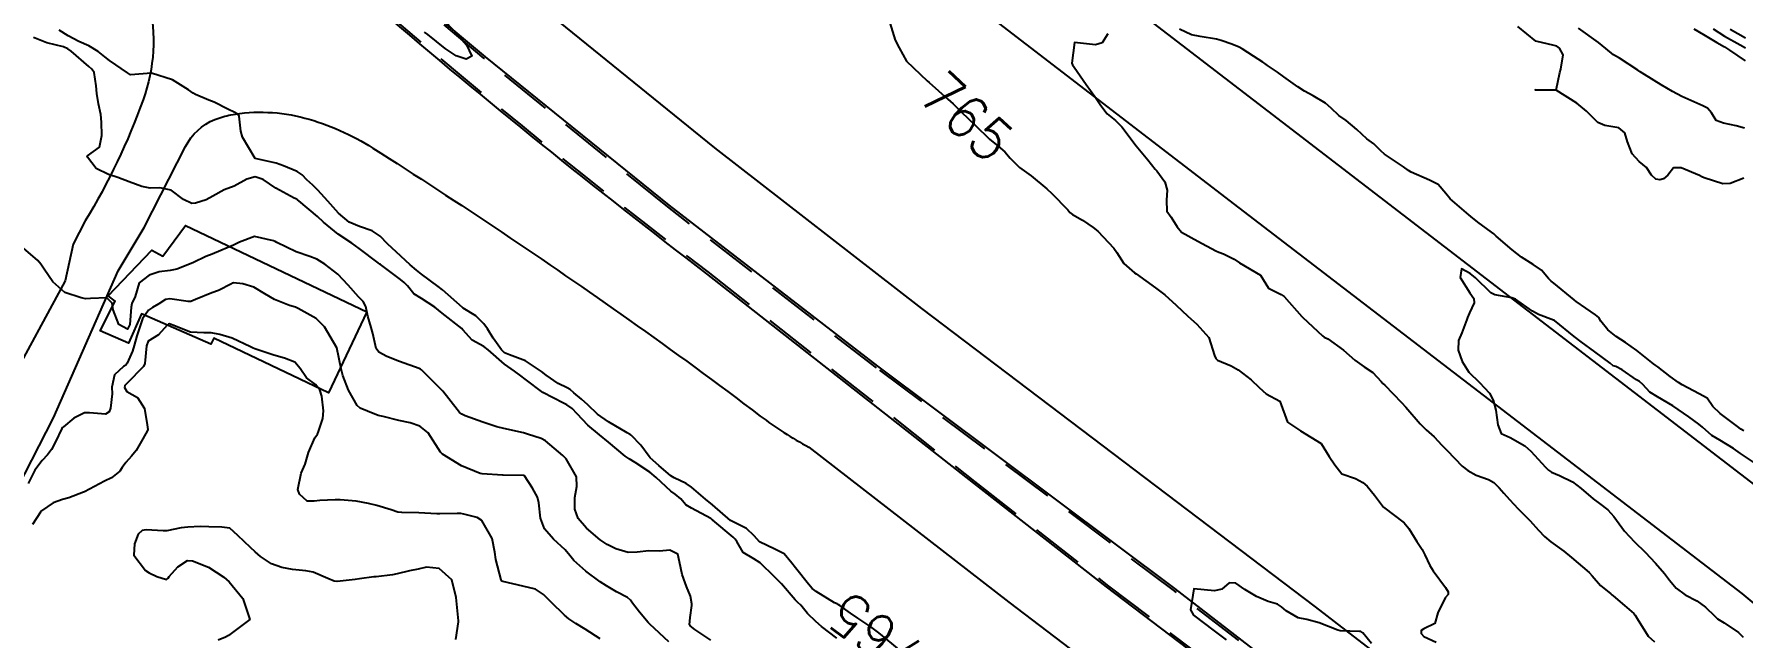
# Model space of a CAD drawing. Header units: metres. Extents: x 298520 to 308411, y 7433745 to 7450750.
# Drawn here: x 302852.3 to 303015.2, y 7440744.9 to 7440802.5 of the extents above; entities that cross this region are included whole.
import ezdxf
from ezdxf.enums import TextEntityAlignment as Align

# ---------------------------------------------------------------- set-up
doc = ezdxf.new("R2010")
doc.units = ezdxf.units.M
doc.header["$LTSCALE"] = 10
doc.linetypes.add('DASHED', pattern=[0.75, 0.5, -0.25])
for name, color, linetype in [('Canteiro', 45, 'DASHED'), ('Cotas', 45, 'Continuous'), ('Curvas de Nivel 1m', 11, 'Continuous'), ('Curvas de Nivel 5m', 15, 'Continuous'), ('Edificações', 30, 'Continuous'), ('Vias Primárias', 230, 'Continuous')]:
    doc.layers.add(name, color=color, linetype=linetype)
doc.styles.add('Style-STANDARD', font='STANDARD.shx')

msp = doc.modelspace()

# ---------------------------------------------------------------- linework, layer by layer
at = {"layer": 'Canteiro'}
msp.add_lwpolyline([(303015.27, 7440707), (303002.5, 7440717.37), (302973.1, 7440740.04), (302960.94, 7440749.43), (302932.6, 7440770.65), (302912.69, 7440785.99), (302895.19, 7440800.14), (302885.2, 7440808.52)], dxfattribs=at)
msp.add_lwpolyline([(302885.31, 7440804.96, 0.014303), (302916.52, 7440779.78), (302941.96, 7440759.8), (302954.62, 7440749.9), (302968.5, 7440739.36), (302986.02, 7440725.9), (303004.79, 7440711.59), (303019.58, 7440699.98, -0.0172)], format="xyb", dxfattribs=at)
at = {"layer": 'Curvas de Nivel 1m', "flags": 128}
for points, elevation in [([(302891.51, 7440803.63), (302892.65, 7440802.4), (302893.48, 7440801.45), (302894.01, 7440800.38), (302893.46, 7440800.1), (302892.5, 7440800.4), (302891.47, 7440801.11), (302889.8, 7440802.43), (302889.5, 7440802.65)], 766), ([(302954.66, 7440802.49), (302954.14, 7440801.66), (302953.48, 7440801.45), (302951.48, 7440801.69), (302951.23, 7440799.69), (302951.3, 7440799.53), (302951.46, 7440799.31), (302952.6, 7440797.68), (302953.43, 7440796.52), (302954, 7440795.66), (302954.62, 7440794.87), (302955.4, 7440794.22), (302956.02, 7440793.63), (302957.37, 7440791.82), (302957.52, 7440791.62), (302958.47, 7440790.49), (302959.19, 7440789.6), (302959.34, 7440789.43), (302960.12, 7440788.38), (302960.34, 7440787.58), (302960.26, 7440786.64), (302960.3, 7440785.58), (302960.71, 7440785), (302961.28, 7440784.1), (302961.71, 7440783.57), (302963.26, 7440782.72), (302964.97, 7440781.81), (302965.25, 7440781.68), (302965.69, 7440781.52), (302966.73, 7440781), (302967.23, 7440780.64), (302969.22, 7440779.48), (302970, 7440778.25), (302971.2, 7440777.63), (302971.5, 7440777.45), (302973.17, 7440775.52), (302973.26, 7440775.43), (302975.16, 7440773.68), (302975.32, 7440773.57), (302975.64, 7440773.4), (302977.14, 7440772.32), (302978.23, 7440771.37), (302979.12, 7440770.73), (302979.94, 7440770.18), (302980.73, 7440769.34), (302980.91, 7440769.15), (302981.1, 7440768.97), (302981.9, 7440768.14), (302982.68, 7440767.32), (302983.08, 7440766.89), (302984.47, 7440765.3), (302985.05, 7440764.73), (302985.8, 7440764.04), (302986.53, 7440763.27), (302987.03, 7440762.74), (302988.48, 7440761.25), (302989, 7440760.83), (302989.81, 7440760.41), (302990.99, 7440759.97), (302991.49, 7440759.71), (302992.01, 7440759.2), (302992.45, 7440758.67), (302992.97, 7440758.08), (302993.81, 7440757.18), (302994.95, 7440756.04), (302995.74, 7440755.16), (302996.31, 7440754.53), (302996.92, 7440754.03), (302998.18, 7440753.13), (302998.9, 7440752.53), (303000.58, 7440751.1), (303000.88, 7440750.78), (303001.66, 7440749.88), (303002.65, 7440749.07), (303002.76, 7440748.97), (303002.86, 7440748.87), (303003.95, 7440747.96), (303004.84, 7440747.19), (303004.96, 7440747.05), (303005.16, 7440746.72), (303006.21, 7440745.04), (303006.81, 7440744.49)], 764), ([(303015.34, 7440764.64), (303015.05, 7440764.79), (303014.85, 7440764.93), (303013.07, 7440766.28), (303012.39, 7440766.96), (303011.85, 7440767.73), (303011.09, 7440768.17), (303009.46, 7440769), (303009.11, 7440769.23), (303008.31, 7440769.81), (303007.12, 7440770.73), (303006.95, 7440770.86), (303006.72, 7440771.03), (303005.14, 7440772.3), (303004.06, 7440773.06), (303003.16, 7440773.64), (303002.35, 7440774.27), (303001.71, 7440775.09), (303001.52, 7440775.44), (303001.18, 7440775.7), (302999.34, 7440776.98), (302999.2, 7440777.09), (302999.16, 7440777.12), (302997.22, 7440778.72), (302996.97, 7440778.9), (302996.7, 7440779.15), (302996.04, 7440779.97), (302995.24, 7440780.49), (302994.13, 7440781.18), (302993.25, 7440781.89), (302991.71, 7440783.21), (302991.48, 7440783.42), (302991.28, 7440783.58), (302989.97, 7440784.55), (302989.29, 7440785.09), (302989.12, 7440785.24), (302987.32, 7440786.76), (302986.9, 7440787.27), (302986.18, 7440788.13), (302985.34, 7440788.55), (302983.59, 7440789.31), (302983.34, 7440789.46), (302982.87, 7440789.8), (302981.36, 7440790.84), (302981.06, 7440791.03), (302980.72, 7440791.34), (302980.03, 7440792), (302979.38, 7440792.5), (302978.42, 7440793.37), (302977.4, 7440794.25), (302976.72, 7440794.71), (302975.96, 7440795.4), (302975.42, 7440795.9), (302974.26, 7440796.6), (302973.44, 7440797.03), (302972.79, 7440797.44), (302971.45, 7440798.41), (302970.84, 7440798.84), (302969.91, 7440799.47), (302969.65, 7440799.66), (302969.47, 7440799.79), (302968.58, 7440800.38), (302967.48, 7440801.08), (302967.21, 7440801.23), (302966.49, 7440801.51), (302965.49, 7440801.86), (302965.02, 7440802.01), (302963.49, 7440802.25), (302962.64, 7440802.42), (302961.5, 7440802.96)], 764), ([(303015.4, 7440793.5), (303014.6, 7440793.74), (303013.4, 7440793.98), (303012.7, 7440794.25), (303012.24, 7440794.97), (303011.86, 7440795.41), (303011.42, 7440795.64), (303010.28, 7440796.14), (303009.43, 7440796.51), (303008.54, 7440797.01), (303007.44, 7440797.65), (303005.87, 7440798.63), (303005.46, 7440798.89), (303005.23, 7440799.05), (303003.47, 7440800.19), (303002.91, 7440800.51), (303002.17, 7440801.09), (303001.49, 7440801.67), (302999.58, 7440803.05)], 766), ([(303010.56, 7440802.99), (303011.5, 7440802.43), (303012.77, 7440801.68), (303013.49, 7440801.25), (303013.98, 7440800.95), (303015.47, 7440799.94)], 766), ([(303014.02, 7440802.94), (303015.5, 7440802.11)], 764), ([(302928.81, 7440744.84), (302927.37, 7440745.97), (302926.83, 7440746.43), (302926.03, 7440747.19), (302925.39, 7440748), (302925.1, 7440748.26), (302924.85, 7440748.51), (302923.53, 7440750.02), (302922.87, 7440750.68), (302921.49, 7440752.04), (302920.9, 7440752.42), (302919.87, 7440753.03), (302919.28, 7440754.07), (302919.13, 7440754.3), (302918.92, 7440754.47), (302916.99, 7440756.1), (302916.94, 7440756.14), (302916.79, 7440756.25), (302914.95, 7440757.25), (302914.41, 7440757.58), (302913.95, 7440758.14), (302913.4, 7440758.57), (302912.97, 7440758.88), (302911.59, 7440760.16), (302910.99, 7440760.68), (302909.59, 7440761.61), (302909.01, 7440761.94), (302908.63, 7440762.2), (302907.03, 7440763.54), (302906.18, 7440764.23), (302905.05, 7440765.18), (302904.04, 7440766.26), (302903.56, 7440766.76), (302903.07, 7440767.09), (302901.43, 7440767.94), (302901.08, 7440768.11), (302900.77, 7440768.29), (302899.1, 7440769.54), (302898.66, 7440769.88), (302898.07, 7440770.33), (302897.11, 7440770.99), (302895.55, 7440772.36), (302895.14, 7440772.67), (302894.02, 7440773.26), (302893.15, 7440774.26), (302893.05, 7440774.39), (302891.17, 7440775.86), (302890.48, 7440776.42), (302889.19, 7440777.26), (302888.47, 7440777.71), (302887.87, 7440778.45), (302887.55, 7440778.79), (302887.21, 7440779.05), (302885.28, 7440780.48), (302885.22, 7440780.53), (302885.05, 7440780.66), (302883.25, 7440782.02), (302882.55, 7440782.52), (302881.26, 7440783.4), (302879.86, 7440784.54), (302879.28, 7440785.06), (302877.49, 7440786.58), (302877.38, 7440786.66), (302877.3, 7440786.72), (302877.06, 7440786.83), (302875.31, 7440787.78), (302874.09, 7440788.61), (302873.33, 7440788.87), (302872.55, 7440788.63), (302871.32, 7440787.98), (302870.36, 7440787.61), (302869.31, 7440787), (302868.67, 7440786.68), (302867.64, 7440786.36), (302867.3, 7440786.33), (302866.5, 7440786.71), (302865.31, 7440787.58), (302864.23, 7440787.81), (302863.31, 7440787.79), (302862.52, 7440787.95), (302861.32, 7440788.38), (302860.23, 7440788.78), (302859.33, 7440789.07), (302858.16, 7440789.64), (302857.34, 7440790.72), (302857.32, 7440790.82), (302857.32, 7440790.84), (302857.34, 7440790.85), (302858.48, 7440791.68), (302858.71, 7440792.8), (302858.67, 7440794.08), (302858.6, 7440794.8), (302858.39, 7440795.82), (302858.22, 7440796.81), (302858.17, 7440797.55), (302857.99, 7440798.81), (302857.76, 7440799.13), (302857.45, 7440799.4), (302855.79, 7440800.84), (302855.47, 7440801.06), (302855.05, 7440801.26), (302853.47, 7440801.63), (302852.2, 7440802.16)], 764), ([(302916.8, 7440744.64), (302915.27, 7440745.66), (302914.82, 7440746.01), (302914.77, 7440746.12), (302914.83, 7440746.8), (302915, 7440747.96), (302915, 7440748.12), (302914.85, 7440748.85), (302914.49, 7440749.76), (302914.34, 7440750.13), (302914.07, 7440750.93), (302913.81, 7440752.14), (302913.64, 7440752.87), (302912.9, 7440753.25), (302911.91, 7440753.15), (302910.9, 7440753.16), (302909.78, 7440753.06), (302908.9, 7440753.02), (302907.75, 7440753.36), (302906.91, 7440753.79), (302906.25, 7440754.23), (302904.93, 7440755.33), (302904.15, 7440756.25), (302903.84, 7440757.14), (302903.82, 7440758.26), (302904.03, 7440759.31), (302903.99, 7440760.25), (302903.01, 7440761.94), (302902.69, 7440762.27), (302901.03, 7440763.67), (302900.63, 7440763.9), (302899.31, 7440764.32), (302899.03, 7440764.4), (302898.93, 7440764.42), (302897.04, 7440764.85), (302896.38, 7440765.01), (302895.05, 7440765.46), (302893.38, 7440766.06), (302893.06, 7440766.2), (302892.81, 7440766.39), (302891.81, 7440767.67), (302891.23, 7440768.41), (302891.08, 7440768.57), (302889.19, 7440770.43), (302889.1, 7440770.5), (302888.97, 7440770.57), (302887.11, 7440771.23), (302885.89, 7440771.71), (302885.13, 7440772.13), (302884.89, 7440772.48), (302884.56, 7440773.9), (302884.41, 7440774.49), (302884.09, 7440775.58), (302883.88, 7440776.5), (302883.64, 7440776.95), (302883.19, 7440777.4), (302882.21, 7440778.52), (302881.21, 7440779.56), (302879.98, 7440780.54), (302879.23, 7440780.99), (302878.54, 7440781.25), (302877.24, 7440781.71), (302875.41, 7440782.6), (302875.25, 7440782.68), (302875.09, 7440782.76), (302873.26, 7440783.16), (302871.85, 7440782.64), (302871.47, 7440782.43), (302871.25, 7440782.34), (302870.07, 7440781.83), (302869.24, 7440781.49), (302868.64, 7440781.27), (302867.45, 7440780.7), (302867.22, 7440780.59), (302865.87, 7440780.06), (302865.21, 7440779.92), (302864.16, 7440779.79), (302863.21, 7440779.49), (302862.27, 7440778.75), (302861.88, 7440777.45), (302861.58, 7440776.76), (302861.5, 7440776.44), (302861.37, 7440774.77), (302861.15, 7440774.34), (302860.33, 7440774.78), (302859.79, 7440776.17), (302859.68, 7440776.79), (302859.19, 7440777.33), (302857.63, 7440777.25), (302857.19, 7440777.22), (302856.72, 7440777.3), (302855.19, 7440777.82), (302854.04, 7440778.85), (302853.21, 7440780.06), (302852.88, 7440780.53), (302852.61, 7440780.87), (302851.24, 7440782.05)], 763), ([(303016.36, 7440761.57), (303015.03, 7440762.46), (303014.34, 7440762.94), (303013.04, 7440763.72), (303012.28, 7440764.19), (303011.4, 7440764.97), (303011.06, 7440765.27), (303010.1, 7440765.96), (303009.08, 7440766.66), (303008.57, 7440767.01), (303007.09, 7440767.86), (303006.37, 7440768.31), (303005.69, 7440769.04), (303005.38, 7440769.32), (303005.11, 7440769.5), (303003.72, 7440770.46), (303003.12, 7440770.75), (303002.88, 7440770.84), (303002.58, 7440771.08), (303001.14, 7440772.15), (302999.81, 7440773.11), (302999.16, 7440773.62), (302997.27, 7440775.14), (302997.17, 7440775.19), (302995.74, 7440775.72), (302995.19, 7440776.05), (302993.56, 7440777.19), (302993.2, 7440777.32), (302991.59, 7440777.6), (302991.21, 7440777.79), (302989.73, 7440779.23), (302989.23, 7440779.65), (302988.41, 7440780.07), (302988.27, 7440779.25), (302989.21, 7440777.79), (302989.57, 7440777.24), (302989.6, 7440776.83), (302989.18, 7440775.88), (302988.98, 7440775.43), (302988.91, 7440775.24), (302988.43, 7440773.97), (302988.13, 7440773.25), (302988.08, 7440772.31), (302988.47, 7440771.25), (302989.11, 7440770.22), (302990.11, 7440769.23), (302991.09, 7440768.22), (302991.42, 7440767.54), (302991.52, 7440767.21), (302991.68, 7440766.61), (302991.88, 7440765.21), (302992.2, 7440764.36), (302993.04, 7440763.99), (302994.46, 7440763.18), (302995.03, 7440762.67), (302996.42, 7440761.15), (302996.72, 7440760.86), (302997, 7440760.68), (302997.77, 7440760.36), (302998.99, 7440759.75), (302999.83, 7440759.11), (303000.97, 7440758.14), (303001.57, 7440757.69), (303002.38, 7440757.08), (303002.95, 7440756.44), (303003.97, 7440755.06), (303004.92, 7440754.05), (303005.94, 7440753.04), (303006.9, 7440752.01), (303007.78, 7440751.02), (303008.26, 7440750.39), (303008.87, 7440749.62), (303009.75, 7440748.99), (303010.86, 7440748.41), (303011.69, 7440747.81), (303012.56, 7440746.95), (303012.84, 7440746.7), (303013.47, 7440746.31), (303014.82, 7440745.38), (303015.26, 7440744.93)], 763), ([(302912.8, 7440744.48), (302910.98, 7440746.17), (302910.82, 7440746.33), (302909.98, 7440747.33), (302909.34, 7440748.19), (302909.13, 7440748.48), (302908.85, 7440748.71), (302907.8, 7440749.26), (302906.86, 7440749.83), (302906.25, 7440750.23), (302904.88, 7440751.22), (302903.74, 7440752.26), (302903.36, 7440752.73), (302902.9, 7440753.28), (302901.8, 7440754.28), (302900.93, 7440755.28), (302900.56, 7440756.3), (302900.4, 7440757.74), (302900.26, 7440758.3), (302899.8, 7440759.14), (302899.02, 7440760.32), (302898.98, 7440760.35), (302898.95, 7440760.36), (302896.98, 7440760.41), (302896.91, 7440760.41), (302894.99, 7440760.52), (302894.79, 7440760.56), (302893, 7440761.3), (302891.19, 7440762.41), (302891.01, 7440762.6), (302889.82, 7440764.42), (302889.04, 7440765.06), (302888.12, 7440765.38), (302887.05, 7440765.62), (302885.55, 7440765.98), (302885.06, 7440766.09), (302884.04, 7440766.5), (302883.35, 7440766.79), (302883.07, 7440767.05), (302882.24, 7440768.52), (302881.7, 7440769.92), (302881.55, 7440770.53), (302881.13, 7440772.53), (302879.96, 7440774.54), (302879.16, 7440775.34), (302877.45, 7440776.3), (302877.18, 7440776.41), (302876.62, 7440776.59), (302875.19, 7440777.14), (302874.27, 7440777.69), (302873.2, 7440778.34), (302872.16, 7440778.64), (302871.28, 7440778.73), (302871.2, 7440778.72), (302871.15, 7440778.7), (302871.06, 7440778.65), (302869.83, 7440778.03), (302869.19, 7440777.78), (302867.65, 7440777.16), (302867.19, 7440776.97), (302866.93, 7440776.96), (302865.19, 7440777.21), (302864.77, 7440777.14), (302864.13, 7440776.73), (302863.54, 7440776.38), (302863.17, 7440776.13), (302862.59, 7440775.32), (302862.4, 7440774.75), (302862.06, 7440773.68), (302861.78, 7440772.76), (302861.64, 7440772.24), (302861.11, 7440771.07), (302860.98, 7440770.9), (302860.78, 7440770.77), (302859.92, 7440769.96), (302859.67, 7440768.78), (302859.69, 7440768.17), (302859.52, 7440766.79), (302859.39, 7440766.45), (302859.05, 7440766.22), (302857.52, 7440766.35), (302857.06, 7440766.33), (302856.05, 7440765.82), (302855.04, 7440765.02), (302854.95, 7440764.93), (302854.9, 7440764.84), (302854.29, 7440763.58), (302853.89, 7440762.85), (302853.51, 7440762.35), (302853, 7440761.8), (302852.3, 7440760.87), (302851.68, 7440759.59)], 762), ([(302906.25, 7440744.77), (302904.81, 7440745.71), (302903.92, 7440746.25), (302903.26, 7440746.69), (302902.83, 7440747.04), (302901.56, 7440748.28), (302900.85, 7440749.02), (302900.06, 7440749.51), (302898.86, 7440749.81), (302896.96, 7440750.24), (302896.86, 7440750.28), (302896.82, 7440750.34), (302896.8, 7440750.4), (302896.29, 7440752.35), (302896.19, 7440753.06), (302895.93, 7440754.35), (302894.94, 7440756.06), (302894.52, 7440756.37), (302893.24, 7440756.68), (302892.95, 7440756.73), (302892.6, 7440756.74), (302890.95, 7440756.69), (302890.66, 7440756.7), (302888.95, 7440756.8), (302887.31, 7440756.82), (302886.95, 7440756.87), (302886.32, 7440757.09), (302884.95, 7440757.5), (302884.15, 7440757.69), (302882.96, 7440757.92), (302881.44, 7440758.04), (302880.96, 7440758.03), (302879.51, 7440757.99), (302878.96, 7440757.92), (302878.3, 7440757.9), (302877.55, 7440758.57), (302877.41, 7440759.02), (302877.71, 7440760.57), (302878.11, 7440761.45), (302878.43, 7440762.56), (302879.03, 7440763.97), (302879.27, 7440764.31), (302879.38, 7440764.55), (302879.79, 7440765.81), (302879.85, 7440766.54), (302879.68, 7440767.94), (302879.5, 7440768.55), (302879.09, 7440769.04), (302878.22, 7440769.69), (302877.62, 7440770.57), (302877.11, 7440771.17), (302876.14, 7440771.57), (302875.12, 7440771.84), (302873.31, 7440772.45), (302873.13, 7440772.52), (302872.9, 7440772.63), (302871.14, 7440773.46), (302869.97, 7440773.83), (302869.15, 7440773.98), (302868.43, 7440773.97), (302867.15, 7440774.03), (302865.48, 7440774.72), (302865.15, 7440774.83), (302865.06, 7440774.81), (302864.94, 7440774.72), (302864.11, 7440773.77), (302863.14, 7440773.18), (302862.97, 7440772.74), (302862.81, 7440771.05), (302862.67, 7440770.75), (302861.09, 7440769.14), (302860.91, 7440768.95), (302860.88, 7440768.77), (302861.08, 7440768.37), (302862.11, 7440767.79), (302862.77, 7440766.74), (302863.04, 7440765.21), (302863.08, 7440764.75), (302863.03, 7440764.58), (302862.36, 7440763.42), (302861.99, 7440762.76), (302861.55, 7440762.22), (302861, 7440761.59), (302860.64, 7440761.12), (302860.41, 7440760.78), (302859.63, 7440760.13), (302858.97, 7440759.81), (302857.04, 7440758.82), (302856.96, 7440758.78), (302855.56, 7440758.23), (302854.96, 7440758.07), (302854.06, 7440757.74), (302852.94, 7440756.99), (302852.85, 7440756.86), (302852.1, 7440755.7)], 761)]:
    msp.add_lwpolyline(points, dxfattribs=dict(at, elevation=elevation))
at = {"layer": 'Curvas de Nivel 5m', "flags": 128}
for points, elevation in [([(302934.61, 7440743.89), (302932.81, 7440745.35), (302932.06, 7440745.92), (302930.83, 7440746.75), (302930.12, 7440747.22), (302929.09, 7440747.96), (302928.96, 7440748.07), (302928.84, 7440748.11), (302928.6, 7440748.21), (302926.86, 7440749.28), (302926.45, 7440749.58), (302926.1, 7440749.99), (302924.89, 7440751.54), (302924.54, 7440752.01), (302923.79, 7440752.9), (302922.91, 7440753.32), (302921.45, 7440754.04), (302920.92, 7440754.6), (302920.19, 7440755.32), (302918.94, 7440755.93), (302918.69, 7440756.08), (302916.96, 7440757.55), (302916.3, 7440758.11), (302914.97, 7440759.24), (302914.44, 7440759.59), (302913.3, 7440760.15), (302912.99, 7440760.34), (302911.85, 7440761.31), (302911.01, 7440762.06), (302910.91, 7440762.17), (302910.11, 7440763.27), (302909.19, 7440764.2), (302909.11, 7440764.28), (302909.03, 7440764.32), (302908.82, 7440764.42), (302907.05, 7440765.49), (302906, 7440766.23), (302905.07, 7440767.09), (302904.47, 7440767.65), (302903.72, 7440768.26), (302903.39, 7440768.57), (302903.09, 7440768.73), (302902.23, 7440769.14), (302901.1, 7440769.93), (302900.64, 7440770.29), (302899.12, 7440771.29), (302897.58, 7440771.88), (302897.13, 7440772.08), (302896.84, 7440772.34), (302896.02, 7440773.47), (302895.48, 7440774.36), (302895.16, 7440774.82), (302894.39, 7440775.59), (302893.18, 7440776.34), (302893.11, 7440776.39), (302891.2, 7440778.08), (302890.79, 7440778.41), (302889.21, 7440779.58), (302888.73, 7440779.95), (302888.13, 7440780.45), (302887.24, 7440781.28), (302885.97, 7440782.47), (302885.26, 7440783.19), (302884.49, 7440783.71), (302883.27, 7440784.11), (302882.3, 7440784.52), (302881.28, 7440785.38), (302880.26, 7440786.54), (302879.31, 7440787.6), (302878.82, 7440788.06), (302878.27, 7440788.57), (302877.81, 7440789.06), (302877.33, 7440789.38), (302876.02, 7440789.91), (302875.34, 7440790.15), (302873.34, 7440790.62), (302872.11, 7440792.64), (302871.96, 7440793.22), (302871.8, 7440794.64), (302871.61, 7440794.86), (302871.4, 7440795), (302870.72, 7440795.33), (302869.41, 7440795.98), (302868.92, 7440796.19), (302867.64, 7440796.7), (302867.41, 7440796.83), (302866.96, 7440797.17), (302865.44, 7440798.1), (302863.44, 7440798.74), (302861.44, 7440798.6), (302861.14, 7440798.77), (302859.45, 7440799.95), (302858.98, 7440800.32), (302858.35, 7440800.81), (302857.47, 7440801.35), (302856.52, 7440801.78), (302855.49, 7440802.32), (302854.63, 7440802.85)], 765), ([(302933.86, 7440803.55), (302934.37, 7440801.9), (302934.77, 7440801.18), (302935.46, 7440799.88), (302937.44, 7440798.03), (302937.63, 7440797.86), (302939.42, 7440796.28), (302939.93, 7440795.83), (302940.66, 7440795.08), (302941.4, 7440794.36), (302942.01, 7440793.8), (302943.37, 7440792.46), (302944.21, 7440791.78), (302944.84, 7440791.25), (302945.35, 7440790.64), (302946.24, 7440789.75), (302947.34, 7440788.96), (302948.85, 7440787.72), (302949.32, 7440787.28), (302950.85, 7440785.7), (302951.06, 7440785.46), (302951.29, 7440785.26), (302952.25, 7440784.72), (302953.28, 7440784.03), (302953.7, 7440783.67), (302955.25, 7440782.06), (302955.53, 7440781.65), (302956.19, 7440780.6), (302957.22, 7440779.71), (302957.36, 7440779.62), (302959.21, 7440778.26), (302959.59, 7440777.98), (302960.11, 7440777.59), (302961.19, 7440776.63), (302962.31, 7440775.56), (302963.17, 7440774.8), (302964.29, 7440773.54), (302964.86, 7440771.8), (302964.96, 7440771.53), (302965.12, 7440771.38), (302966.43, 7440770.83), (302967.11, 7440770.44), (302968.35, 7440769.49), (302969.1, 7440768.75), (302969.76, 7440768.14), (302971.08, 7440767.45), (302971.82, 7440765.44), (302973.04, 7440764.63), (302975.03, 7440763.41), (302975.79, 7440762.17), (302976.31, 7440761.39), (302977, 7440760.53), (302978.29, 7440760.07), (302978.99, 7440759.71), (302979.42, 7440759.36), (302980.1, 7440758.48), (302980.96, 7440757.34), (302982.94, 7440755.85), (302983.38, 7440755.31), (302984.14, 7440754.08), (302984.65, 7440753.29), (302984.91, 7440752.79), (302985.39, 7440751.77), (302985.7, 7440751.28), (302986.87, 7440749.69), (302987.12, 7440749.26), (302987.12, 7440749), (302986.86, 7440748.7), (302986.14, 7440747.27), (302985.85, 7440746.25), (302984.82, 7440745.72), (302984.55, 7440745.56), (302984.55, 7440745.29), (302984.81, 7440744.99), (302985.98, 7440744.45)], 765), ([(303015.34, 7440788.74), (303014.04, 7440788.23), (303013.33, 7440788.19), (303011.56, 7440788.75), (303011.34, 7440788.86), (303011.1, 7440788.98), (303009.35, 7440789.71), (303008.64, 7440789.71), (303008.08, 7440789.01), (303007.69, 7440788.66), (303007.34, 7440788.58), (303006.95, 7440788.64), (303006.53, 7440789.03), (303006.06, 7440789.75), (303005.36, 7440790.32), (303004.69, 7440791.06), (303004.23, 7440792.21), (303004, 7440793.06), (303003.4, 7440793.55), (303002.08, 7440793.77), (303001.4, 7440794.04), (303000.33, 7440795.11), (302999.42, 7440795.88), (302997.43, 7440797.14), (302995.43, 7440797.17), (302997.43, 7440797.14), (302997.8, 7440798.8), (302997.89, 7440799.14), (302998.11, 7440800.5), (302997.75, 7440801.14), (302997.49, 7440801.32), (302997.23, 7440801.4), (302995.49, 7440801.81), (302993.78, 7440803.19)], 765), ([(303012.42, 7440802.97), (303013.5, 7440802.29), (303014.98, 7440801.45), (303015.49, 7440801.18)], 765), ([(302892.47, 7440744.72), (302892.72, 7440746.39), (302892.72, 7440746.49), (302892.53, 7440748.39), (302892.52, 7440748.72), (302892.09, 7440750.4), (302890.88, 7440751.49), (302889.69, 7440751.62), (302888.88, 7440751.43), (302888.06, 7440751.26), (302886.87, 7440750.99), (302886.43, 7440750.9), (302884.87, 7440750.71), (302884.66, 7440750.68), (302883.3, 7440750.5), (302882.86, 7440750.45), (302881.14, 7440750.25), (302880.86, 7440750.29), (302880.27, 7440750.54), (302878.87, 7440751.13), (302878.16, 7440751.27), (302876.88, 7440751.41), (302875.89, 7440751.58), (302874.88, 7440751.94), (302873.83, 7440752.62), (302873.34, 7440753.07), (302872.9, 7440753.49), (302871.67, 7440754.64), (302870.92, 7440755.33), (302870.15, 7440755.43), (302868.92, 7440755.47), (302868.1, 7440755.51), (302866.92, 7440755.44), (302866.26, 7440755.37), (302864.92, 7440755.09), (302864.57, 7440755.07), (302862.92, 7440755.18), (302862.56, 7440755.11), (302862.17, 7440754.76), (302861.82, 7440753.84), (302861.77, 7440752.76), (302862.88, 7440751.29), (302863.21, 7440751.08), (302863.95, 7440750.73), (302864.87, 7440750.44), (302865.03, 7440750.56), (302865.14, 7440750.72), (302865.94, 7440751.65), (302866.89, 7440752.24), (302867.36, 7440752.22), (302868.88, 7440751.62), (302870.35, 7440750.66), (302870.86, 7440750.22), (302872.15, 7440748.64), (302872.82, 7440746.63), (302871.68, 7440745.77), (302870.8, 7440745.11), (302870.51, 7440744.94), (302869.79, 7440744.66)], 760), ([(302979.81, 7440744.35), (302978.98, 7440745.36), (302978.81, 7440745.47), (302978.69, 7440745.49), (302976.82, 7440745.55), (302976.6, 7440745.6), (302974.83, 7440746.3), (302973.65, 7440746.61), (302972.83, 7440746.79), (302971.67, 7440747.45), (302971.23, 7440747.84), (302970.85, 7440748.09), (302969.97, 7440748.35), (302968.86, 7440748.81), (302967.74, 7440749.49), (302966.87, 7440750.08), (302966.25, 7440750.13), (302965.54, 7440749.52), (302964.86, 7440749.36), (302962.86, 7440749.55), (302962.56, 7440747.55), (302962.84, 7440747.04), (302964.81, 7440745.53), (302965.97, 7440744.68)], 765)]:
    msp.add_lwpolyline(points, dxfattribs=dict(at, elevation=elevation))
at = {"layer": 'Edificações'}
msp.add_lwpolyline([(302859.31, 7440777.52), (302863.49, 7440781.86), (302864.53, 7440781.3), (302866.68, 7440784.21), (302884, 7440775.97), (302880.33, 7440768.26), (302869.39, 7440773.46), (302869.11, 7440772.88), (302862.48, 7440775.8), (302861.24, 7440772.99), (302858.54, 7440774.18), (302859.98, 7440776.99)], close=True, dxfattribs=at)
at = {"layer": 'Vias Primárias'}
for points in [[(302786.44, 7440755.44), (302801.62, 7440774.07), (302827.21, 7440805.31), (302835.13, 7440815.52, -0.089434), (302837.87, 7440817.99, 0.013947), (302839.28, 7440818.92, -0.221322), (302846.24, 7440820.14, -0.044167), (302850.45, 7440818.61, -0.054476), (302857.36, 7440814.4, -0.129875), (302862.78, 7440807.37), (302863.2, 7440805.57, -0.144427), (302862.65, 7440796.22, -0.049831), (302857.13, 7440784.65), (302855.96, 7440782.44), (302855.2, 7440778.93), (302849.77, 7440768.89), (302835.14, 7440738.73), (302823.8, 7440718.05)], [(303102.24, 7440564.55, -0.016011), (303100.5, 7440571.5, 0.022101), (303094.12, 7440595.71, 0.03909), (303082.55, 7440624.66, 0.018435), (303070.31, 7440647.34, 0.038402), (303057.92, 7440665.11, 0.005715), (303049.39, 7440675.3, 0.023067), (303042.34, 7440682.8, -0.006242), (303038.35, 7440686.77, 0.020995), (303027.23, 7440697.2, 0.00393), (303021.29, 7440702.23), (303015.39, 7440707.15), (303002.62, 7440717.53), (302973.22, 7440740.2), (302961.06, 7440749.59), (302932.72, 7440770.81), (302912.81, 7440786.15), (302895.31, 7440800.3), (302885.33, 7440808.67)], [(302899.76, 7440805.7), (302917.16, 7440791.64), (302936.91, 7440776.31), (302974.46, 7440747.83), (302977.37, 7440745.58), (303006.84, 7440722.86), (303019.71, 7440712.4), (303025.65, 7440707.45, -0.00393), (303031.67, 7440702.35, -0.020995), (303043.2, 7440691.53, 0.006242), (303047.07, 7440687.68, -0.023067), (303054.56, 7440679.72, -0.005715), (303063.18, 7440669.42, -0.038402), (303076.17, 7440650.79, -0.018435), (303088.65, 7440627.66, -0.03909), (303100.61, 7440597.73, -0.022101), (303107.14, 7440572.94, 0.023071), (303110.22, 7440561.48)], [(302885.18, 7440804.81, 0.014303), (302916.4, 7440779.62), (302941.84, 7440759.64), (302954.5, 7440749.74), (302968.38, 7440739.2), (302985.9, 7440725.74), (303004.67, 7440711.43), (303019.46, 7440699.82, -0.0172), (303026.77, 7440693.66, -0.019794), (303040.04, 7440680.68, -0.021476), (303051.05, 7440667.98, -0.005877), (303057.51, 7440659.65, -0.026427), (303067.61, 7440644.72, -0.023549), (303080.15, 7440621.48, -0.044331), (303093.88, 7440584.9, -0.019794), (303098.42, 7440566.18)], [(302829.32, 7440713.56), (302838.37, 7440732.72), (302843.05, 7440744.38), (302854.08, 7440765.88), (302860.26, 7440779.89), (302862.75, 7440784.02), (302866.69, 7440791.75, -0.179368), (302869.49, 7440794.33, -0.052738), (302871, 7440794.77, -0.111244), (302878.06, 7440794.47, -0.075617), (302884.55, 7440791.61, -0.012231), (302908.98, 7440775.22, -0.008647), (302921.51, 7440766.04, 0.040422), (302926.16, 7440763.07), (302945.24, 7440748.27), (302964.25, 7440733.8), (302981.77, 7440720.34), (303000.51, 7440706.06), (303015.26, 7440694.47, -0.0172), (303022.21, 7440688.61, -0.019794)], [(303015.16, 7440749.1), (303028.08, 7440738.29, -0.030091), (303058.77, 7440709.3, -0.050948), (303100.62, 7440654.46, 0.010507), (303103.06, 7440650.67, -0.054651), (303107.61, 7440641.99, 0.000077), (303120.11, 7440610.14, -0.015639), (303123.03, 7440601.95, -0.008765), (303126.7, 7440589.83, 0.050597), (303127.57, 7440587.63, -0.10255), (303128.87, 7440583.01, 0.001221), (303129.39, 7440575.88, 0.12916), (303132.51, 7440566.81, -0.018142), (303138.57, 7440556.98, 0.027189), (303144.91, 7440547.1, -1.452314)]]:
    msp.add_lwpolyline(points, format="xyb", dxfattribs=at)
at = {"layer": 'Vias Primárias', "elevation": 722.31}
msp.add_lwpolyline([(302938.07, 7440819.62), (302972.67, 7440793.04), (303017.21, 7440758.79, 0.005612)], format="xyb", dxfattribs=at)
at = {"layer": 'Vias Primárias'}
msp.add_lwpolyline([(302932.56, 7440812.51), (302967.18, 7440785.91), (303015.16, 7440749.1)], dxfattribs=at)

# ---------------------------------------------------------------- texts
at = {"layer": 'Cotas', "style": 'Style-STANDARD'}
for rotation, p in [(317.0277, (302941.22, 7440794.6, 765)), (143.5343, (302932.57, 7440745.13, 765))]:
    msp.add_text('765', height=4, rotation=rotation, dxfattribs=at).set_placement(p, align=Align.MIDDLE_CENTER)

doc.saveas('drawing.dxf')
